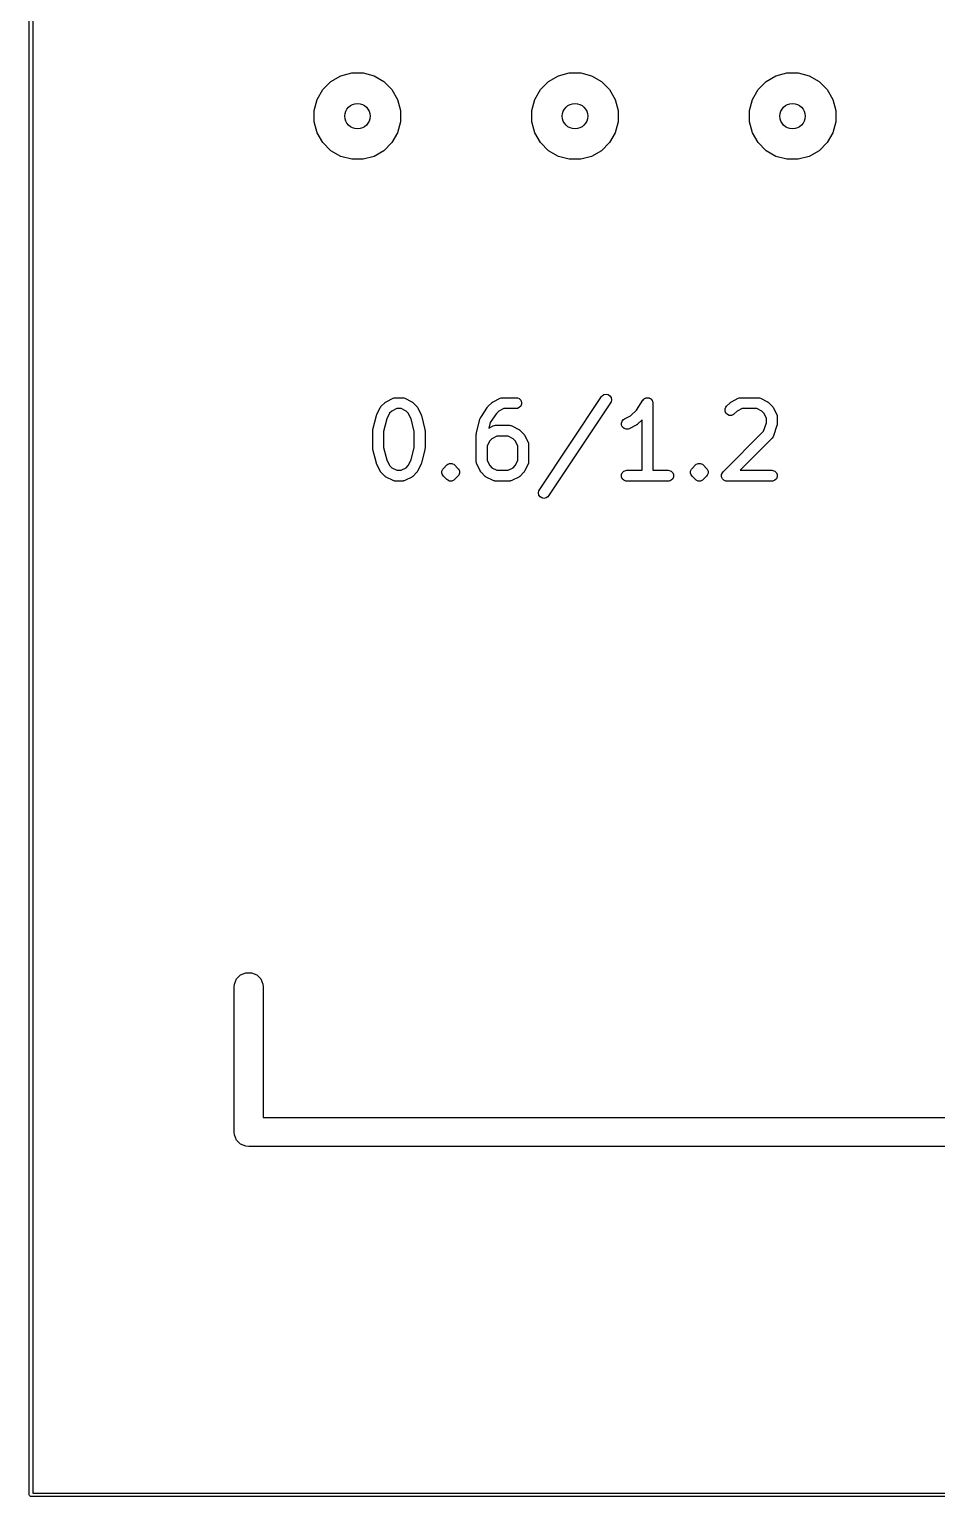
# Model space of a CAD drawing. Header units: millimetres. Extents: x 100 to 200, y -130 to -50.
# Drawn here: x 99.97 to 112.49, y -130.03 to -109.8 of the extents above; entities that cross this region are included whole.
import ezdxf

# ---------------------------------------------------------------- set-up
doc = ezdxf.new("R2010")
doc.units = ezdxf.units.MM
doc.layers.add('BLACK', color=250, linetype='CONTINUOUS')

msp = doc.modelspace()

# ---------------------------------------------------------------- linework, layer by layer
at = {"layer": 'BLACK', "linetype": 'CONTINUOUS'}
for p, q in [((99.975, -130), (99.975, -50)), ((100.025, -50.025), (100.025, -129.975)), ((104.27039, -110.445672), (104.421684, -110.405133)), ((104.421684, -110.405133), (104.578316, -110.405133)), ((104.578316, -110.405133), (104.72961, -110.445672)), ((107.27039, -110.445672), (107.421684, -110.405133)), ((107.421684, -110.405133), (107.578316, -110.405133)), ((107.578316, -110.405133), (107.72961, -110.445672)), ((110.27039, -110.445672), (110.421684, -110.405133)), ((110.421684, -110.405133), (110.578316, -110.405133)), ((110.578316, -110.405133), (110.72961, -110.445672)), ((104.023988, -110.634743), (104.134743, -110.523988)), ((104.134743, -110.523988), (104.27039, -110.445672)), ((104.72961, -110.445672), (104.865257, -110.523988)), ((104.865257, -110.523988), (104.976012, -110.634743)), ((107.023988, -110.634743), (107.134743, -110.523988)), ((107.134743, -110.523988), (107.27039, -110.445672)), ((107.72961, -110.445672), (107.865257, -110.523988)), ((107.865257, -110.523988), (107.976012, -110.634743)), ((110.023988, -110.634743), (110.134743, -110.523988)), ((110.134743, -110.523988), (110.27039, -110.445672)), ((110.72961, -110.445672), (110.865257, -110.523988)), ((110.865257, -110.523988), (110.976012, -110.634743)), ((103.905133, -110.921684), (103.945672, -110.77039)), ((103.945672, -110.77039), (104.023988, -110.634743)), ((104.976012, -110.634743), (105.054328, -110.77039)), ((105.054328, -110.77039), (105.094867, -110.921684)), ((106.905133, -110.921684), (106.945672, -110.77039)), ((106.945672, -110.77039), (107.023988, -110.634743)), ((107.976012, -110.634743), (108.054328, -110.77039)), ((108.054328, -110.77039), (108.094867, -110.921684)), ((109.905133, -110.921684), (109.945672, -110.77039)), ((109.945672, -110.77039), (110.023988, -110.634743)), ((110.976012, -110.634743), (111.054328, -110.77039)), ((111.054328, -110.77039), (111.094867, -110.921684)), ((103.905133, -111.078316), (103.905133, -110.921684)), ((105.094867, -110.921684), (105.094867, -111.078316)), ((106.905133, -111.078316), (106.905133, -110.921684)), ((108.094867, -110.921684), (108.094867, -111.078316)), ((109.905133, -111.078316), (109.905133, -110.921684)), ((111.094867, -110.921684), (111.094867, -111.078316)), ((103.945672, -111.22961), (103.905133, -111.078316)), ((105.094867, -111.078316), (105.054328, -111.22961)), ((106.945672, -111.22961), (106.905133, -111.078316)), ((108.094867, -111.078316), (108.054328, -111.22961)), ((109.945672, -111.22961), (109.905133, -111.078316)), ((111.094867, -111.078316), (111.054328, -111.22961)), ((104.023988, -111.365257), (103.945672, -111.22961)), ((104.134743, -111.476012), (104.023988, -111.365257)), ((104.976012, -111.365257), (104.865257, -111.476012)), ((105.054328, -111.22961), (104.976012, -111.365257)), ((107.023988, -111.365257), (106.945672, -111.22961)), ((107.134743, -111.476012), (107.023988, -111.365257)), ((107.976012, -111.365257), (107.865257, -111.476012)), ((108.054328, -111.22961), (107.976012, -111.365257)), ((110.023988, -111.365257), (109.945672, -111.22961)), ((110.134743, -111.476012), (110.023988, -111.365257)), ((110.976012, -111.365257), (110.865257, -111.476012)), ((111.054328, -111.22961), (110.976012, -111.365257)), ((104.27039, -111.554328), (104.134743, -111.476012)), ((104.421684, -111.594867), (104.27039, -111.554328)), ((104.578316, -111.594867), (104.421684, -111.594867)), ((104.72961, -111.554328), (104.578316, -111.594867)), ((104.865257, -111.476012), (104.72961, -111.554328)), ((107.27039, -111.554328), (107.134743, -111.476012)), ((107.421684, -111.594867), (107.27039, -111.554328)), ((107.578316, -111.594867), (107.421684, -111.594867)), ((107.72961, -111.554328), (107.578316, -111.594867)), ((107.865257, -111.476012), (107.72961, -111.554328)), ((110.27039, -111.554328), (110.134743, -111.476012)), ((110.421684, -111.594867), (110.27039, -111.554328)), ((110.578316, -111.594867), (110.421684, -111.594867)), ((110.72961, -111.554328), (110.578316, -111.594867)), ((110.865257, -111.476012), (110.72961, -111.554328)), ((107.866167, -114.865597), (107.875483, -114.854222)), ((107.875483, -114.854222), (107.899798, -114.837939)), ((107.899798, -114.837939), (107.928492, -114.8322)), ((107.928492, -114.8322), (107.9572, -114.837878)), ((107.9572, -114.837878), (107.981549, -114.854111)), ((107.981549, -114.854111), (107.997832, -114.878426)), ((104.766252, -115.111754), (104.813871, -115.016516)), ((104.813871, -115.016516), (104.817835, -115.010216)), ((104.817835, -115.010216), (104.818593, -115.008389)), ((104.818593, -115.008389), (104.820281, -115.006332)), ((104.820281, -115.006332), (104.821703, -115.004073)), ((104.821703, -115.004073), (104.823201, -115.002773)), ((104.823201, -115.002773), (104.82792, -114.997024)), ((104.82792, -114.997024), (104.875539, -114.949405)), ((104.875539, -114.949405), (104.881288, -114.944686)), ((104.881288, -114.944686), (104.882588, -114.943188)), ((104.882588, -114.943188), (104.884847, -114.941766)), ((104.884847, -114.941766), (104.886904, -114.940078)), ((104.886904, -114.940078), (104.888731, -114.93932)), ((104.888731, -114.93932), (104.895031, -114.935356)), ((104.895031, -114.935356), (104.990269, -114.887737)), ((105.041515, -115.029819), (104.972999, -115.064077)), ((104.990269, -114.887737), (105.004, -114.882482)), ((105.004, -114.882482), (105.006689, -114.88229)), ((105.006689, -114.88229), (105.009178, -114.88126)), ((105.009178, -114.88126), (105.02381, -114.879819)), ((105.02381, -114.879819), (105.119048, -114.879819)), ((105.101343, -115.029819), (105.041515, -115.029819)), ((105.169859, -115.064077), (105.101343, -115.029819)), ((105.119048, -114.879819), (105.13368, -114.88126)), ((105.13368, -114.88126), (105.136169, -114.882291)), ((105.136169, -114.882291), (105.138857, -114.882482)), ((105.138857, -114.882482), (105.152589, -114.887737)), ((105.152589, -114.887737), (105.247827, -114.935356)), ((105.247827, -114.935356), (105.254126, -114.93932)), ((105.254126, -114.93932), (105.255954, -114.940078)), ((105.255954, -114.940078), (105.25801, -114.941766)), ((105.25801, -114.941766), (105.26027, -114.943188)), ((105.26027, -114.943188), (105.261569, -114.944686)), ((105.261569, -114.944686), (105.267319, -114.949405)), ((105.267319, -114.949405), (105.314938, -114.997024)), ((105.314938, -114.997024), (105.319656, -115.002773)), ((105.319656, -115.002773), (105.321155, -115.004073)), ((105.321155, -115.004073), (105.322576, -115.006332)), ((105.322576, -115.006332), (105.324265, -115.008389)), ((105.324265, -115.008389), (105.325022, -115.010216)), ((105.325022, -115.010216), (105.328987, -115.016516)), ((105.328987, -115.016516), (105.376606, -115.111754)), ((106.199501, -115.151311), (106.294739, -115.008454)), ((106.294739, -115.008454), (106.294773, -115.008411)), ((106.294773, -115.008411), (106.294783, -115.008389)), ((106.294783, -115.008389), (106.299271, -115.00292)), ((106.299271, -115.00292), (106.304055, -114.997079)), ((106.304055, -114.997079), (106.304076, -114.997064)), ((106.304076, -114.997064), (106.30411, -114.997024)), ((106.30411, -114.997024), (106.351729, -114.949405)), ((106.351729, -114.949405), (106.357478, -114.944686)), ((106.357478, -114.944686), (106.358778, -114.943188)), ((106.358778, -114.943188), (106.361037, -114.941766)), ((106.361037, -114.941766), (106.363094, -114.940078)), ((106.363094, -114.940078), (106.364921, -114.93932)), ((106.364921, -114.93932), (106.371221, -114.935356)), ((106.371221, -114.935356), (106.466459, -114.887737)), ((106.517705, -115.029819), (106.449189, -115.064077)), ((106.466459, -114.887737), (106.48019, -114.882482)), ((106.48019, -114.882482), (106.482879, -114.88229)), ((106.482879, -114.88229), (106.485368, -114.88126)), ((106.485368, -114.88126), (106.5, -114.879819)), ((106.5, -114.879819), (106.690476, -114.879819)), ((106.690476, -115.029819), (106.517705, -115.029819)), ((106.690476, -114.879819), (106.705108, -114.88126)), ((106.705108, -115.028378), (106.690476, -115.029819)), ((106.705108, -114.88126), (106.732144, -114.892459)), ((106.732144, -115.017179), (106.705108, -115.028378)), ((106.732144, -114.892459), (106.752836, -114.913151)), ((106.752836, -114.996487), (106.732144, -115.017179)), ((106.752836, -114.913151), (106.764035, -114.940187)), ((106.764035, -114.969451), (106.752836, -114.996487)), ((106.764035, -114.940187), (106.764035, -114.969451)), ((107.009025, -116.151312), (107.866167, -114.865597)), ((107.990975, -114.948802), (107.133833, -116.234516)), ((107.997892, -114.935828), (107.990975, -114.948802)), ((107.997832, -114.878426), (108.003571, -114.907121)), ((108.003571, -114.907121), (107.997892, -114.935828)), ((108.265097, -115.131275), (108.346476, -115.049896)), ((108.346476, -115.049896), (108.437596, -114.913216)), ((108.437596, -114.913216), (108.43763, -114.913173)), ((108.43763, -114.913173), (108.43764, -114.913151)), ((108.43764, -114.913151), (108.437691, -114.913099)), ((108.437691, -114.913099), (108.446912, -114.901841)), ((108.446912, -114.901841), (108.453081, -114.897709)), ((108.453081, -114.897709), (108.458332, -114.892459)), ((108.458332, -114.892459), (108.465121, -114.889646)), ((108.465121, -114.889646), (108.471227, -114.885558)), ((108.471227, -114.885558), (108.478507, -114.884101)), ((108.478507, -114.884101), (108.485368, -114.88126)), ((108.485368, -114.88126), (108.492716, -114.88126)), ((108.492716, -114.88126), (108.499921, -114.879819)), ((108.499921, -114.879819), (108.507205, -114.88126)), ((108.507205, -114.88126), (108.514632, -114.88126)), ((108.514632, -114.88126), (108.52142, -114.884072)), ((108.52142, -114.884072), (108.528629, -114.885498)), ((108.528629, -114.885498), (108.534808, -114.889617)), ((108.534808, -114.889617), (108.541668, -114.892459)), ((108.541668, -114.892459), (108.546861, -114.897652)), ((108.546861, -114.897652), (108.552978, -114.90173)), ((108.552978, -114.90173), (108.557111, -114.907902)), ((108.557111, -114.907902), (108.56236, -114.913151)), ((108.56236, -114.913151), (108.565171, -114.919938)), ((108.565171, -114.919938), (108.569261, -114.926045)), ((108.569261, -114.926045), (108.570717, -114.933326)), ((108.570717, -114.933326), (108.573559, -114.940187)), ((108.573559, -114.940187), (108.574984, -114.954663)), ((108.574984, -114.954663), (108.575, -114.95474)), ((108.575, -114.95474), (108.574994, -114.954766)), ((108.574994, -114.954766), (108.575, -114.954819)), ((108.575, -114.954819), (108.575, -115.879819)), ((109.569298, -115.035426), (109.580497, -115.008389)), ((109.569298, -115.064688), (109.569298, -115.035426)), ((109.580497, -115.008389), (109.589824, -114.997024)), ((109.589824, -114.997024), (109.637443, -114.949405)), ((109.637443, -114.949405), (109.643192, -114.944686)), ((109.643192, -114.944686), (109.644492, -114.943188)), ((109.644492, -114.943188), (109.646751, -114.941766)), ((109.646751, -114.941766), (109.648808, -114.940078)), ((109.648808, -114.940078), (109.650635, -114.93932)), ((109.650635, -114.93932), (109.656935, -114.935356)), ((109.656935, -114.935356), (109.752173, -114.887737)), ((109.803419, -115.029819), (109.734903, -115.064077)), ((109.752173, -114.887737), (109.765904, -114.882482)), ((109.765904, -114.882482), (109.768593, -114.88229)), ((109.768593, -114.88229), (109.771082, -114.88126)), ((109.771082, -114.88126), (109.785714, -114.879819)), ((109.785714, -114.879819), (110.023809, -114.879819)), ((110.006104, -115.029819), (109.803419, -115.029819)), ((110.07462, -115.064077), (110.006104, -115.029819)), ((110.023809, -114.879819), (110.038441, -114.88126)), ((110.038441, -114.88126), (110.04093, -114.882291)), ((110.04093, -114.882291), (110.043618, -114.882482)), ((110.043618, -114.882482), (110.05735, -114.887737)), ((110.05735, -114.887737), (110.152588, -114.935356)), ((110.152588, -114.935356), (110.158887, -114.93932)), ((110.158887, -114.93932), (110.160715, -114.940078)), ((110.160715, -114.940078), (110.162771, -114.941766)), ((110.162771, -114.941766), (110.165031, -114.943188)), ((110.165031, -114.943188), (110.16633, -114.944686)), ((110.16633, -114.944686), (110.17208, -114.949405)), ((110.17208, -114.949405), (110.219699, -114.997024)), ((110.219699, -114.997024), (110.224417, -115.002773)), ((110.224417, -115.002773), (110.225916, -115.004073)), ((110.225916, -115.004073), (110.227337, -115.006332)), ((110.227337, -115.006332), (110.229026, -115.008389)), ((110.229026, -115.008389), (110.229783, -115.010216)), ((110.229783, -115.010216), (110.233748, -115.016516)), ((110.233748, -115.016516), (110.281367, -115.111754)), ((104.712954, -115.317581), (104.760573, -115.127105)), ((104.760573, -115.127105), (104.760958, -115.126025)), ((104.760958, -115.126025), (104.760997, -115.125486)), ((104.760997, -115.125486), (104.763324, -115.119404)), ((104.763324, -115.119404), (104.76552, -115.113259)), ((104.76552, -115.113259), (104.765842, -115.112823)), ((104.765842, -115.112823), (104.766252, -115.111754)), ((104.904098, -115.171471), (104.860715, -115.345005)), ((104.942592, -115.094484), (104.904098, -115.171471)), ((104.972999, -115.064077), (104.942592, -115.094484)), ((105.200266, -115.094484), (105.169859, -115.064077)), ((105.238759, -115.171471), (105.200266, -115.094484)), ((105.282143, -115.345005), (105.238759, -115.171471)), ((105.376606, -115.111754), (105.377015, -115.112823)), ((105.377015, -115.112823), (105.377338, -115.113259)), ((105.377338, -115.113259), (105.37953, -115.119395)), ((105.37953, -115.119395), (105.381861, -115.125485)), ((105.381861, -115.125485), (105.381899, -115.126025)), ((105.381899, -115.126025), (105.382285, -115.127105)), ((105.382285, -115.127105), (105.429904, -115.317581)), ((106.141525, -115.3652), (106.189144, -115.174724)), ((106.189144, -115.174724), (106.192224, -115.166101)), ((106.192224, -115.166101), (106.192584, -115.164285)), ((106.192584, -115.164285), (106.193462, -115.162637)), ((106.193462, -115.162637), (106.194091, -115.160878)), ((106.194091, -115.160878), (106.195194, -115.159389)), ((106.195194, -115.159389), (106.199501, -115.151311)), ((106.331515, -115.223707), (106.312991, -115.297804)), ((106.415427, -115.097838), (106.331515, -115.223707)), ((106.39013, -115.262212), (106.404762, -115.260771)), ((106.404762, -115.260771), (106.595238, -115.260771)), ((106.449189, -115.064077), (106.415427, -115.097838)), ((106.595238, -115.260771), (106.60987, -115.262212)), ((108.139875, -115.231152), (108.149129, -115.203391)), ((108.141949, -115.260342), (108.139875, -115.231152)), ((108.155036, -115.286517), (108.141949, -115.260342)), ((108.149129, -115.203391), (108.168302, -115.181283)), ((108.168302, -115.181283), (108.180745, -115.173451)), ((108.180745, -115.173451), (108.265097, -115.131275)), ((108.343065, -115.259996), (108.247827, -115.307615)), ((108.349364, -115.256031), (108.343065, -115.259996)), ((108.351192, -115.255274), (108.349364, -115.256031)), ((108.353248, -115.253585), (108.351192, -115.255274)), ((108.355508, -115.252164), (108.353248, -115.253585)), ((108.356807, -115.250665), (108.355508, -115.252164)), ((108.362557, -115.245947), (108.356807, -115.250665)), ((108.425, -115.183504), (108.362557, -115.245947)), ((108.425, -115.879819), (108.425, -115.183504)), ((109.580497, -115.091725), (109.569298, -115.064688)), ((109.601189, -115.112417), (109.580497, -115.091725)), ((109.628226, -115.123616), (109.601189, -115.112417)), ((109.657488, -115.123616), (109.628226, -115.123616)), ((109.684525, -115.112417), (109.657488, -115.123616)), ((109.69589, -115.10309), (109.684525, -115.112417)), ((109.734903, -115.064077), (109.69589, -115.10309)), ((110.105027, -115.094484), (110.07462, -115.064077)), ((110.101113, -115.342876), (110.139285, -115.228363)), ((110.139285, -115.163), (110.105027, -115.094484)), ((110.139285, -115.228363), (110.139285, -115.163)), ((110.281367, -115.111754), (110.286622, -115.125485)), ((110.287085, -115.256995), (110.285436, -115.264251)), ((110.286622, -115.125485), (110.286813, -115.128174)), ((110.286813, -115.128174), (110.287844, -115.130663)), ((110.287844, -115.255165), (110.287085, -115.256995)), ((110.287844, -115.130663), (110.289285, -115.145295)), ((110.288105, -115.252511), (110.287844, -115.255165)), ((110.288696, -115.249914), (110.288105, -115.252511)), ((110.289285, -115.240533), (110.288555, -115.247939)), ((110.288555, -115.247939), (110.288696, -115.249914)), ((110.289285, -115.145295), (110.289285, -115.240533)), ((104.710715, -115.335771), (104.710966, -115.333217)), ((104.710715, -115.573866), (104.710715, -115.335771)), ((104.710804, -115.332125), (104.711613, -115.326651)), ((104.710966, -115.333217), (104.710804, -115.332125)), ((104.711613, -115.326651), (104.712156, -115.321139)), ((104.712156, -115.321139), (104.712578, -115.320117)), ((104.712578, -115.320117), (104.712954, -115.317581)), ((104.860715, -115.345005), (104.860715, -115.564632)), ((105.282143, -115.564632), (105.282143, -115.345005)), ((105.429904, -115.317581), (105.430279, -115.320117)), ((105.430279, -115.320117), (105.430702, -115.321139)), ((105.430702, -115.321139), (105.431244, -115.326651)), ((105.431244, -115.326651), (105.432054, -115.332125)), ((105.432054, -115.332125), (105.431891, -115.333217)), ((105.431891, -115.333217), (105.432143, -115.335771)), ((105.432143, -115.335771), (105.432143, -115.573866)), ((106.139286, -115.38339), (106.139537, -115.380836)), ((106.139286, -115.764342), (106.139286, -115.38339)), ((106.139375, -115.379744), (106.140184, -115.37427)), ((106.139537, -115.380836), (106.139375, -115.379744)), ((106.140184, -115.37427), (106.140727, -115.368758)), ((106.140727, -115.368758), (106.141149, -115.367736)), ((106.141149, -115.367736), (106.141525, -115.3652)), ((106.312991, -115.297804), (106.371221, -115.268689)), ((106.353951, -115.445029), (106.323544, -115.475436)), ((106.422467, -115.410771), (106.353951, -115.445029)), ((106.371221, -115.268689), (106.384952, -115.263434)), ((106.384952, -115.263434), (106.387641, -115.263242)), ((106.387641, -115.263242), (106.39013, -115.262212)), ((106.577533, -115.410771), (106.422467, -115.410771)), ((106.646049, -115.445029), (106.577533, -115.410771)), ((106.60987, -115.262212), (106.612359, -115.263243)), ((106.612359, -115.263243), (106.615047, -115.263434)), ((106.615047, -115.263434), (106.628779, -115.268689)), ((106.628779, -115.268689), (106.724017, -115.316308)), ((106.676456, -115.475436), (106.646049, -115.445029)), ((106.724017, -115.316308), (106.730316, -115.320272)), ((106.730316, -115.320272), (106.732144, -115.32103)), ((106.732144, -115.32103), (106.7342, -115.322718)), ((106.7342, -115.322718), (106.73646, -115.32414)), ((106.73646, -115.32414), (106.737759, -115.325638)), ((106.737759, -115.325638), (106.743509, -115.330357)), ((106.743509, -115.330357), (106.791128, -115.377976)), ((106.791128, -115.377976), (106.795846, -115.383725)), ((106.795846, -115.383725), (106.797345, -115.385025)), ((106.797345, -115.385025), (106.798766, -115.387284)), ((106.798766, -115.387284), (106.800455, -115.389341)), ((106.800455, -115.389341), (106.801212, -115.391168)), ((106.801212, -115.391168), (106.805177, -115.397468)), ((106.805177, -115.397468), (106.852796, -115.492706)), ((108.177144, -115.30569), (108.155036, -115.286517)), ((108.204905, -115.314944), (108.177144, -115.30569)), ((108.234095, -115.31287), (108.204905, -115.314944)), ((108.247827, -115.307615), (108.234095, -115.31287)), ((109.542205, -115.901786), (110.101113, -115.342876)), ((110.219699, -115.436423), (109.776304, -115.879819)), ((110.229027, -115.425058), (110.219699, -115.436423)), ((110.230058, -115.422567), (110.229027, -115.425058)), ((110.231823, -115.420533), (110.230058, -115.422567)), ((110.237817, -115.407107), (110.231823, -115.420533)), ((110.285436, -115.264251), (110.237817, -115.407107)), ((104.710966, -115.576419), (104.710715, -115.573866)), ((104.710804, -115.577512), (104.710966, -115.576419)), ((104.711613, -115.582985), (104.710804, -115.577512)), ((104.712156, -115.588498), (104.711613, -115.582985)), ((104.712578, -115.589519), (104.712156, -115.588498)), ((104.712954, -115.592056), (104.712578, -115.589519)), ((104.760573, -115.782532), (104.712954, -115.592056)), ((104.860715, -115.564632), (104.904098, -115.738166)), ((105.238759, -115.738166), (105.282143, -115.564632)), ((105.429904, -115.592056), (105.382285, -115.782532)), ((105.430279, -115.589519), (105.429904, -115.592056)), ((105.430702, -115.588498), (105.430279, -115.589519)), ((105.431244, -115.582985), (105.430702, -115.588498)), ((105.432054, -115.577512), (105.431244, -115.582985)), ((105.432143, -115.573866), (105.431891, -115.576419)), ((105.431891, -115.576419), (105.432054, -115.577512)), ((106.323544, -115.475436), (106.289286, -115.543952)), ((106.289286, -115.543952), (106.289286, -115.746637)), ((106.710714, -115.543952), (106.676456, -115.475436)), ((106.710714, -115.746637), (106.710714, -115.543952)), ((106.852796, -115.492706), (106.858051, -115.506437)), ((106.858051, -115.506437), (106.858242, -115.509126)), ((106.858242, -115.509126), (106.859273, -115.511615)), ((106.859273, -115.511615), (106.860714, -115.526247)), ((106.860714, -115.526247), (106.860714, -115.764342)), ((104.760958, -115.783611), (104.760573, -115.782532)), ((104.760997, -115.784151), (104.760958, -115.783611)), ((104.763324, -115.790232), (104.760997, -115.784151)), ((104.76552, -115.796378), (104.763324, -115.790232)), ((104.765842, -115.796813), (104.76552, -115.796378)), ((104.766252, -115.797883), (104.765842, -115.796813)), ((104.813871, -115.893121), (104.766252, -115.797883)), ((104.904098, -115.738166), (104.942592, -115.815153)), ((104.942592, -115.815153), (104.972999, -115.845561)), ((104.972999, -115.845561), (105.041515, -115.879819)), ((105.101343, -115.879819), (105.169858, -115.845561)), ((105.169858, -115.845561), (105.200265, -115.815153)), ((105.200265, -115.815153), (105.238759, -115.738166)), ((105.376606, -115.797883), (105.328987, -115.893121)), ((105.377015, -115.796813), (105.376606, -115.797883)), ((105.377338, -115.796378), (105.377015, -115.796813)), ((105.37953, -115.790241), (105.377338, -115.796378)), ((105.381861, -115.784152), (105.37953, -115.790241)), ((105.381899, -115.783611), (105.381861, -115.784152)), ((105.382285, -115.782532), (105.381899, -115.783611)), ((105.664537, -115.892569), (105.675735, -115.865533)), ((105.675735, -115.865533), (105.685062, -115.854168)), ((105.685062, -115.854168), (105.732681, -115.806548)), ((105.732681, -115.806548), (105.744047, -115.79722)), ((105.744047, -115.79722), (105.744048, -115.797219)), ((105.744048, -115.797219), (105.762344, -115.789641)), ((105.762344, -115.789641), (105.771083, -115.786021)), ((105.771083, -115.786021), (105.800346, -115.786021)), ((105.800346, -115.786021), (105.800347, -115.786021)), ((105.800347, -115.786021), (105.809086, -115.789641)), ((105.809086, -115.789641), (105.827382, -115.797219)), ((105.827382, -115.797219), (105.827383, -115.79722)), ((105.827383, -115.79722), (105.838749, -115.806548)), ((105.838749, -115.806548), (105.886367, -115.854167)), ((105.886367, -115.854167), (105.895695, -115.865533)), ((105.895695, -115.865533), (105.906847, -115.892459)), ((106.140727, -115.778974), (106.139286, -115.764342)), ((106.141758, -115.781463), (106.140727, -115.778974)), ((106.141949, -115.784151), (106.141758, -115.781463)), ((106.147204, -115.797883), (106.141949, -115.784151)), ((106.194823, -115.893121), (106.147204, -115.797883)), ((106.289286, -115.746637), (106.323544, -115.815153)), ((106.323544, -115.815153), (106.353951, -115.845561)), ((106.353951, -115.845561), (106.422467, -115.879819)), ((106.577533, -115.879819), (106.646048, -115.845561)), ((106.646048, -115.845561), (106.676455, -115.815153)), ((106.676455, -115.815153), (106.710714, -115.746637)), ((106.852796, -115.797883), (106.805177, -115.893121)), ((106.858051, -115.784152), (106.852796, -115.797883)), ((106.858242, -115.781462), (106.858051, -115.784152)), ((106.859273, -115.778974), (106.858242, -115.781462)), ((106.860714, -115.764342), (106.859273, -115.778974)), ((109.093108, -115.892569), (109.104306, -115.865533)), ((109.104306, -115.865533), (109.113633, -115.854168)), ((109.113633, -115.854168), (109.161252, -115.806548)), ((109.161252, -115.806548), (109.172618, -115.79722)), ((109.172618, -115.79722), (109.172619, -115.797219)), ((109.172619, -115.797219), (109.190915, -115.789641)), ((109.190915, -115.789641), (109.199654, -115.786021)), ((109.199654, -115.786021), (109.228917, -115.786021)), ((109.228917, -115.786021), (109.228918, -115.786021)), ((109.228918, -115.786021), (109.237657, -115.789641)), ((109.237657, -115.789641), (109.255953, -115.797219)), ((109.255953, -115.797219), (109.255954, -115.79722)), ((109.255954, -115.79722), (109.26732, -115.806548)), ((109.26732, -115.806548), (109.314938, -115.854167)), ((109.314938, -115.854167), (109.324266, -115.865533)), ((109.324266, -115.865533), (109.335418, -115.892459)), ((104.817834, -115.899417), (104.813871, -115.893121)), ((104.818592, -115.901247), (104.817834, -115.899417)), ((104.820281, -115.903305), (104.818592, -115.901247)), ((104.821703, -115.905564), (104.820281, -115.903305)), ((104.823201, -115.906863), (104.821703, -115.905564)), ((104.827919, -115.912612), (104.823201, -115.906863)), ((104.875538, -115.960232), (104.827919, -115.912612)), ((104.881287, -115.96495), (104.875538, -115.960232)), ((104.882588, -115.96645), (104.881287, -115.96495)), ((104.884847, -115.967872), (104.882588, -115.96645)), ((104.886904, -115.96956), (104.884847, -115.967872)), ((104.888731, -115.970317), (104.886904, -115.96956)), ((104.895031, -115.974282), (104.888731, -115.970317)), ((104.990269, -116.021901), (104.895031, -115.974282)), ((105.004, -116.027156), (104.990269, -116.021901)), ((105.006689, -116.027347), (105.004, -116.027156)), ((105.009178, -116.028378), (105.006689, -116.027347)), ((105.02381, -116.029819), (105.009178, -116.028378)), ((105.119048, -116.029819), (105.02381, -116.029819)), ((105.041515, -115.879819), (105.101343, -115.879819)), ((105.13368, -116.028378), (105.119048, -116.029819)), ((105.136169, -116.027346), (105.13368, -116.028378)), ((105.138857, -116.027156), (105.136169, -116.027346)), ((105.152589, -116.021901), (105.138857, -116.027156)), ((105.247827, -115.974282), (105.152589, -116.021901)), ((105.254126, -115.970317), (105.247827, -115.974282)), ((105.255954, -115.96956), (105.254126, -115.970317)), ((105.25801, -115.967872), (105.255954, -115.96956)), ((105.26027, -115.96645), (105.25801, -115.967872)), ((105.26157, -115.96495), (105.26027, -115.96645)), ((105.26732, -115.960232), (105.26157, -115.96495)), ((105.314938, -115.912613), (105.26732, -115.960232)), ((105.319656, -115.906863), (105.314938, -115.912613)), ((105.321155, -115.905564), (105.319656, -115.906863)), ((105.322576, -115.903305), (105.321155, -115.905564)), ((105.324266, -115.901247), (105.322576, -115.903305)), ((105.325023, -115.899417), (105.324266, -115.901247)), ((105.328987, -115.893121), (105.325023, -115.899417)), ((105.664537, -115.921832), (105.664537, -115.892569)), ((105.669574, -115.933991), (105.664537, -115.921832)), ((105.675736, -115.948868), (105.669574, -115.933991)), ((105.685063, -115.960233), (105.675736, -115.948868)), ((105.732682, -116.007852), (105.685063, -115.960233)), ((105.744047, -116.017179), (105.732682, -116.007852)), ((105.771083, -116.028378), (105.744047, -116.017179)), ((105.771084, -116.028378), (105.771083, -116.028378)), ((105.800346, -116.028378), (105.771084, -116.028378)), ((105.800347, -116.028378), (105.800346, -116.028378)), ((105.827383, -116.017179), (105.800347, -116.028378)), ((105.838748, -116.007852), (105.827383, -116.017179)), ((105.886367, -115.960233), (105.838748, -116.007852)), ((105.895694, -115.948868), (105.886367, -115.960233)), ((105.906893, -115.921832), (105.895694, -115.948868)), ((105.906847, -115.892459), (105.906893, -115.892569)), ((105.906893, -115.892569), (105.906893, -115.921832)), ((106.198786, -115.899417), (106.194823, -115.893121)), ((106.199544, -115.901247), (106.198786, -115.899417)), ((106.201233, -115.903305), (106.199544, -115.901247)), ((106.202655, -115.905564), (106.201233, -115.903305)), ((106.204153, -115.906863), (106.202655, -115.905564)), ((106.208871, -115.912612), (106.204153, -115.906863)), ((106.25649, -115.960232), (106.208871, -115.912612)), ((106.262239, -115.96495), (106.25649, -115.960232)), ((106.26354, -115.96645), (106.262239, -115.96495)), ((106.265799, -115.967872), (106.26354, -115.96645)), ((106.267856, -115.96956), (106.265799, -115.967872)), ((106.269683, -115.970317), (106.267856, -115.96956)), ((106.275983, -115.974282), (106.269683, -115.970317)), ((106.371221, -116.021901), (106.275983, -115.974282)), ((106.384952, -116.027156), (106.371221, -116.021901)), ((106.387641, -116.027347), (106.384952, -116.027156)), ((106.39013, -116.028378), (106.387641, -116.027347)), ((106.404762, -116.029819), (106.39013, -116.028378)), ((106.595238, -116.029819), (106.404762, -116.029819)), ((106.422467, -115.879819), (106.577533, -115.879819)), ((106.60987, -116.028378), (106.595238, -116.029819)), ((106.612359, -116.027346), (106.60987, -116.028378)), ((106.615047, -116.027156), (106.612359, -116.027346)), ((106.628779, -116.021901), (106.615047, -116.027156)), ((106.724017, -115.974282), (106.628779, -116.021901)), ((106.730316, -115.970317), (106.724017, -115.974282)), ((106.732144, -115.96956), (106.730316, -115.970317)), ((106.7342, -115.967872), (106.732144, -115.96956)), ((106.73646, -115.96645), (106.7342, -115.967872)), ((106.73776, -115.96495), (106.73646, -115.96645)), ((106.74351, -115.960232), (106.73776, -115.96495)), ((106.791128, -115.912613), (106.74351, -115.960232)), ((106.795846, -115.906863), (106.791128, -115.912613)), ((106.797345, -115.905564), (106.795846, -115.906863)), ((106.798766, -115.903305), (106.797345, -115.905564)), ((106.800456, -115.901247), (106.798766, -115.903305)), ((106.801213, -115.899417), (106.800456, -115.901247)), ((106.805177, -115.893121), (106.801213, -115.899417)), ((108.140727, -115.940187), (108.151926, -115.913151)), ((108.140727, -115.969451), (108.140727, -115.940187)), ((108.151926, -115.996487), (108.140727, -115.969451)), ((108.151926, -115.913151), (108.172618, -115.892459)), ((108.172618, -116.017179), (108.151926, -115.996487)), ((108.172618, -115.892459), (108.199654, -115.88126)), ((108.199654, -116.028378), (108.172618, -116.017179)), ((108.199654, -115.88126), (108.214286, -115.879819)), ((108.214286, -116.029819), (108.199654, -116.028378)), ((108.214286, -115.879819), (108.425, -115.879819)), ((108.785714, -116.029819), (108.214286, -116.029819)), ((108.575, -115.879819), (108.785714, -115.879819)), ((108.785714, -115.879819), (108.800346, -115.88126)), ((108.800346, -116.028378), (108.785714, -116.029819)), ((108.800346, -115.88126), (108.827382, -115.892459)), ((108.827382, -116.017179), (108.800346, -116.028378)), ((108.827382, -115.892459), (108.848074, -115.913151)), ((108.848074, -115.996487), (108.827382, -116.017179)), ((108.848074, -115.913151), (108.859273, -115.940187)), ((108.859273, -115.969451), (108.848074, -115.996487)), ((108.859273, -115.940187), (108.859273, -115.969451)), ((109.093108, -115.921832), (109.093108, -115.892569)), ((109.098145, -115.933991), (109.093108, -115.921832)), ((109.104307, -115.948868), (109.098145, -115.933991)), ((109.113634, -115.960233), (109.104307, -115.948868)), ((109.161253, -116.007852), (109.113634, -115.960233)), ((109.172618, -116.017179), (109.161253, -116.007852)), ((109.199654, -116.028378), (109.172618, -116.017179)), ((109.199655, -116.028378), (109.199654, -116.028378)), ((109.228917, -116.028378), (109.199655, -116.028378)), ((109.228918, -116.028378), (109.228917, -116.028378)), ((109.255954, -116.017179), (109.228918, -116.028378)), ((109.267319, -116.007852), (109.255954, -116.017179)), ((109.314938, -115.960233), (109.267319, -116.007852)), ((109.324265, -115.948868), (109.314938, -115.960233)), ((109.335464, -115.921832), (109.324265, -115.948868)), ((109.335418, -115.892459), (109.335464, -115.892569)), ((109.335464, -115.892569), (109.335464, -115.921832)), ((109.521679, -115.940187), (109.532878, -115.913151)), ((109.521679, -115.969451), (109.521679, -115.940187)), ((109.532878, -115.996487), (109.521679, -115.969451)), ((109.532878, -115.913151), (109.542205, -115.901786)), ((109.55357, -116.017179), (109.532878, -115.996487)), ((109.580606, -116.028378), (109.55357, -116.017179)), ((109.595238, -116.029819), (109.580606, -116.028378)), ((110.214285, -116.029819), (109.595238, -116.029819)), ((109.776304, -115.879819), (110.214285, -115.879819)), ((110.214285, -115.879819), (110.228917, -115.88126)), ((110.228917, -116.028378), (110.214285, -116.029819)), ((110.228917, -115.88126), (110.255953, -115.892459)), ((110.255953, -116.017179), (110.228917, -116.028378)), ((110.255953, -115.892459), (110.276645, -115.913151)), ((110.276645, -115.996487), (110.255953, -116.017179)), ((110.276645, -115.913151), (110.287844, -115.940187)), ((110.287844, -115.969451), (110.276645, -115.996487)), ((110.287844, -115.940187), (110.287844, -115.969451)), ((106.996429, -116.192993), (107.002108, -116.164285)), ((107.002168, -116.221687), (106.996429, -116.192993)), ((107.002108, -116.164285), (107.009025, -116.151312)), ((107.018451, -116.246002), (107.002168, -116.221687)), ((107.0428, -116.262235), (107.018451, -116.246002)), ((107.071508, -116.267914), (107.0428, -116.262235)), ((107.100202, -116.262175), (107.071508, -116.267914)), ((107.124517, -116.245892), (107.100202, -116.262175)), ((107.133833, -116.234516), (107.124517, -116.245892)), ((102.803843, -122.960982), (102.833706, -122.888886)), ((102.833706, -122.888886), (102.888886, -122.833706)), ((102.888886, -122.833706), (102.960982, -122.803843)), ((102.960982, -122.803843), (103.039018, -122.803843)), ((103.039018, -122.803843), (103.111114, -122.833706)), ((103.111114, -122.833706), (103.166294, -122.888886)), ((103.166294, -122.888886), (103.196157, -122.960982)), ((102.8, -123), (102.803843, -122.960982)), ((102.8, -125), (102.8, -123)), ((103.196157, -122.960982), (103.2, -123)), ((103.2, -123), (103.2, -124.8)), ((103.2, -124.8), (112.8, -124.8)), ((102.803843, -125.039018), (102.8, -125)), ((102.833706, -125.111114), (102.803843, -125.039018)), ((102.888886, -125.166294), (102.833706, -125.111114)), ((102.960982, -125.196157), (102.888886, -125.166294)), ((103, -125.2), (102.960982, -125.196157)), ((153, -125.2), (103, -125.2)), ((99.976903, -130.009567), (99.975, -130)), ((99.990433, -130.023097), (99.976903, -130.009567)), ((100, -130.025), (99.990433, -130.023097)), ((100.025, -129.975), (199.975, -129.975)), ((200, -130.025), (100, -130.025))]:
    msp.add_line(p, q, dxfattribs=at)
at = {"layer": 'BLACK'}
for centre in [(104.5, -111), (104.5, -111), (107.5, -111), (107.5, -111), (110.5, -111), (110.5, -111)]:
    msp.add_circle(centre, 0.175, dxfattribs=at)
at = {"layer": 'WHITE'}
for centre in [(104.5, -111), (107.5, -111), (110.5, -111)]:
    msp.add_circle(centre, 0.175, dxfattribs=at)

doc.saveas('drawing.dxf')
